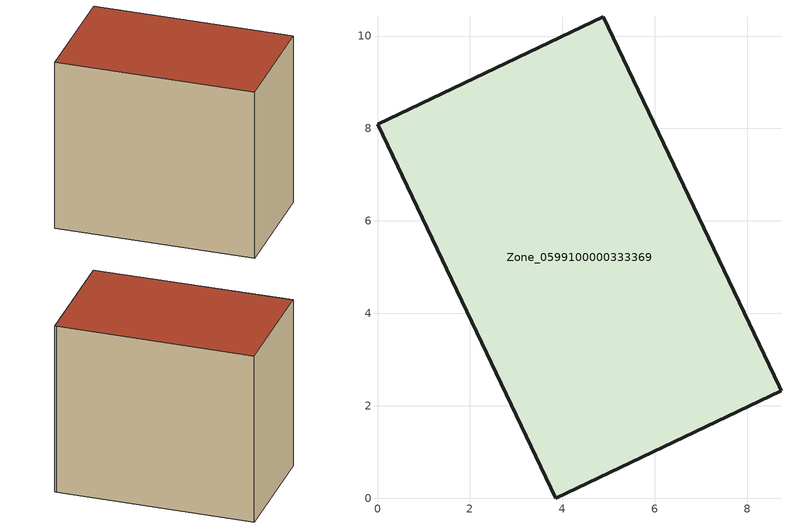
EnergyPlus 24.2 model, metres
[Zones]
Zone_0599100000333369
 floor ground (C_G): 4.88,10.42 8.69,2.42 8.73,2.33 3.86,0 0,8.09 z0.46
 wall outside (C_F): 8.69,2.42 4.88,10.42 0,8.09 3.86,0 8.73,2.33 8.69,2.42 z0.46:8.45
 roof outside (C_R): 8.73,2.33 8.69,2.42 4.88,10.42 0,8.09 3.86,0 z8.45
[BUILDING]
Pand.0599100000333369: North Axis=0; Terrain=City; Loads Convergence Tolerance Value=0.04; Temperature Convergence Tolerance Value=0.4; Solar Distribution=FullExterior; Maximum Number of Warmup Days=25; Minimum Number of Warmup Days=1
[Site:Location]
Rotterdam.The.Hague.AP_ZH_NLD Design_Conditions: Latitude=51.96; Longitude=4.45; Time Zone=1; Elevation=-4.5
[SITE:GROUNDTEMPERATURE:BUILDINGSURFACE]
18, 18, 18, 18, 18, 18, 18, 18, 18, 18, 18, 18
[MATERIAL] Thermal Absorptance=0.9; Solar Absorptance=0.7; Visible Absorptance=0.7
Name | Roughness | Thickness | Conductivity | Density | Specific Heat
G.TI.1975-1991 | MediumSmooth | 0.15 | 0.288461 | 540 | 1210
F.TI.1975-1991 | Rough | 0.3 | 0.230769 | 1920 | 840
R.TI.1975-1991 | MediumRough | 0.2 | 0.153846 | 1500 | 1000
[CONSTRUCTION]
C_G: G.TI.1975-1991
C_F: F.TI.1975-1991
C_R: R.TI.1975-1991
[ZONE]
Zone_0599100000333369: Type=1; Multiplier=1; Ceiling Height=Autocalculate; Volume=Autocalculate; Floor Area=autocalculate; Part of Total Floor Area=Yes
[ZONEINFILTRATION:DESIGNFLOWRATE]
Infil_Zone_0599100000333369: Zone or ZoneList or Space or SpaceList=Zone_0599100000333369; Schedule=AlwaysOn; Design Flow Rate Calculation Method=Flow/Area; Flow Rate per Floor Area=0.003; Constant Term Coefficient=1; Temperature Term Coefficient=0; Velocity Term Coefficient=0; Velocity Squared Term Coefficient=0
[HVACTEMPLATE:ZONE:IDEALLOADSAIRSYSTEM]
Zone_0599100000333369: Maximum Heating Supply Air Temperature=50; Minimum Cooling Supply Air Temperature=13; Maximum Heating Supply Air Humidity Ratio=0.0156; Minimum Cooling Supply Air Humidity Ratio=0.0077; Heating Limit=NoLimit; Cooling Limit=NoLimit; Dehumidification Control Type=ConstantSensibleHeatRatio; Cooling Sensible Heat Ratio=0.7; Dehumidification Setpoint=60; Humidification Control Type=None; Humidification Setpoint=30; Outdoor Air Method=None; Outdoor Air Flow Rate per Person=0.00944; Outdoor Air Flow Rate per Zone Floor Area=0; Outdoor Air Flow Rate per Zone=0; Demand Controlled Ventilation Type=None; Outdoor Air Economizer Type=NoEconomizer; Heat Recovery Type=None; Sensible Heat Recovery Effectiveness=0.7; Latent Heat Recovery Effectiveness=0.65
[ZONECONTROL:THERMOSTAT]
ThermostatControl_Zone_0599100000333369: Zone or ZoneList=Zone_0599100000333369; Control Type Schedule=DualSetpointControlType; Control 1=Thermostat_Zone_0599100000333369; Temperature Difference Between Cutout And Setpoint=0
[THERMOSTATSETPOINT:DUALSETPOINT]
Thermostat_Zone_0599100000333369: Heating Setpoint Temperature Schedule=HeatingSetpoint_Zone_0599100000333369; Cooling Setpoint Temperature Schedule=CoolingSetpoint_Zone_0599100000333369
[SCHEDULE:COMPACT]
HeatingSetpoint_Zone_0599100000333369: Through: 12/31, For: AllDays, Until: 24:00, 21
CoolingSetpoint_Zone_0599100000333369: Through: 12/31, For: AllDays, Until: 24:00, 24
DualSetpointControlType: Through: 12/31, For: AllDays, Until: 24:00, 4
AlwaysOn: Through: 12/31, For: AllDays, Until: 24:00, 1
